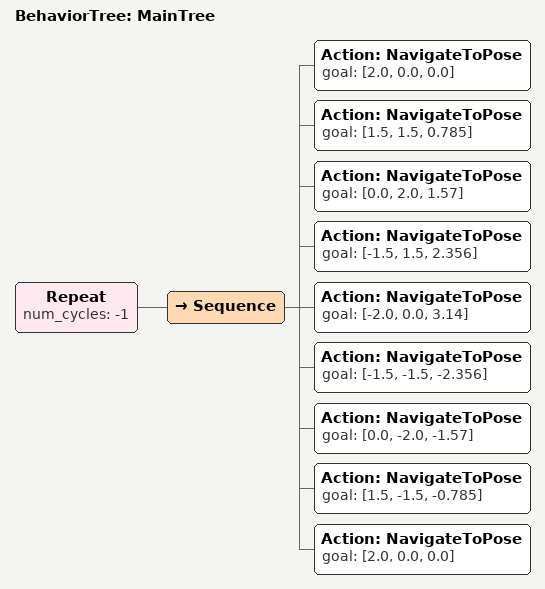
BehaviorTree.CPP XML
<root main_tree_to_execute="MainTree">
  <BehaviorTree ID="MainTree">
    <Repeat num_cycles="-1">  <!-- 无限循环 -->
      <Sequence>
        <!-- 第一个路径点 -->
        <Action ID="NavigateToPose" goal="[2.0, 0.0, 0.0]"/>
        <Action ID="NavigateToPose" goal="[1.5, 1.5, 0.785]"/>
        <Action ID="NavigateToPose" goal="[0.0, 2.0, 1.57]"/>
        <Action ID="NavigateToPose" goal="[-1.5, 1.5, 2.356]"/>
        <Action ID="NavigateToPose" goal="[-2.0, 0.0, 3.14]"/>
        <Action ID="NavigateToPose" goal="[-1.5, -1.5, -2.356]"/>
        <Action ID="NavigateToPose" goal="[0.0, -2.0, -1.57]"/>
        <Action ID="NavigateToPose" goal="[1.5, -1.5, -0.785]"/>
        <Action ID="NavigateToPose" goal="[2.0, 0.0, 0.0]"/>  <!-- 回到起点 -->
      </Sequence>
    </Repeat>
  </BehaviorTree>
</root>
